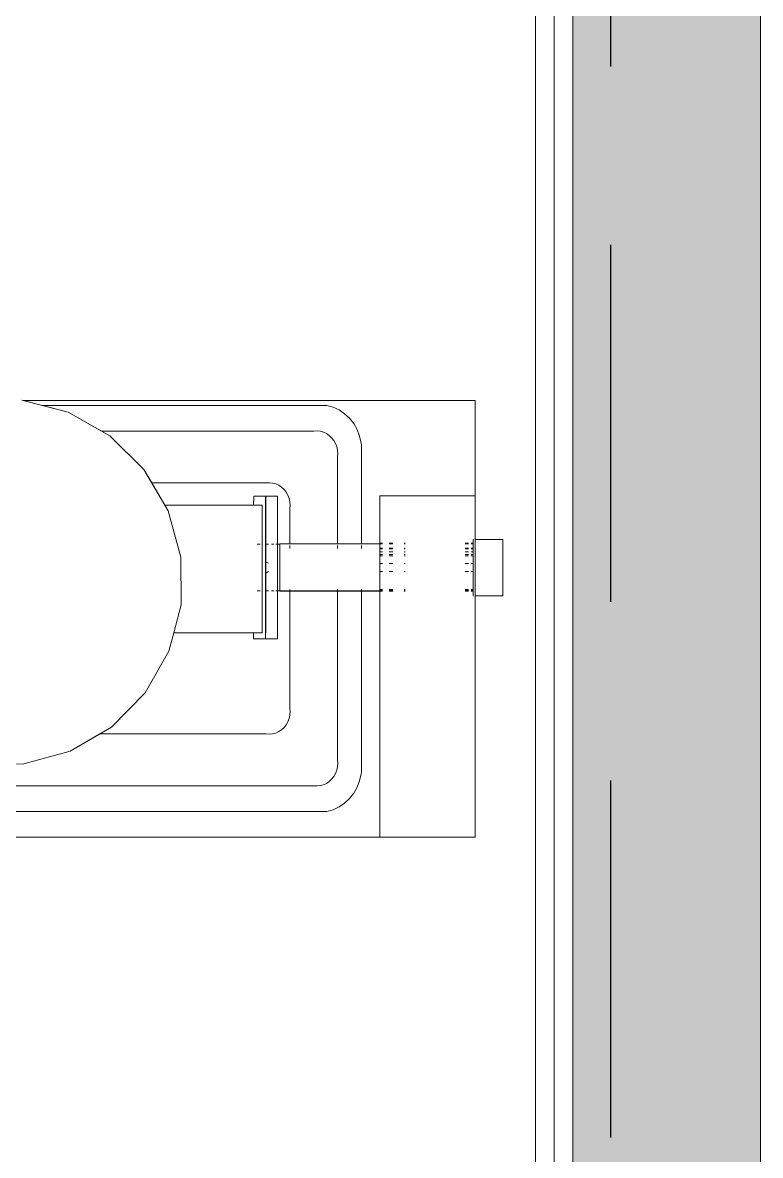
# Model space of a CAD drawing. Header units: millimetres. Extents: x 567392 to 582402, y 4512800 to 4518063.
# Drawn here: x 575585.3 to 575624.7, y 4513585.2 to 4513645.6 of the extents above; entities that cross this region are included whole.
import ezdxf

# ---------------------------------------------------------------- set-up
doc = ezdxf.new("R2010")
doc.units = ezdxf.units.MM
doc.linetypes.add('DASHED2', pattern=[9.525, 6.35, -3.175])
doc.layers.add('a_8', color=8, linetype='Continuous', lineweight=0)
doc.layers.add('a_p1_d', color=1, linetype='DASHED2')

# ---------------------------------------------------------------- blocks, each defined once
blk = doc.blocks.new('A$C4A613EE6')
h = blk.add_hatch(color=256)
h.dxf.hatch_style = 1
h.paths.add_polyline_path([(12300, -100), (0, -100), (0, 0), (12300, 0)])
for p, q in [((12300, 0), (2200, 0)), ((8489.66, -100), (10126.66, -100)), ((8489.66, -110), (10126.66, -110)), ((8489.66, -119.92), (10126.66, -119.92)), ((8984.69, -152.14), (8984.69, -137.31)), ((8984.69, -137.31), (9014.66, -137.31)), ((9014.66, -152.14), (9014.66, -137.31)), ((8910.49, -152.14), (8910.49, -393.07)), ((8961.29, -152.14), (8910.49, -152.14)), ((8961.29, -152.14), (8984.69, -152.14)), ((8961.29, -202.94), (8961.29, -152.14)), ((8984.69, -152.14), (9014.66, -152.14)), ((8984.69, -153.19), (8984.69, -153.1)), ((8986.69, -153.19), (8984.69, -153.19)), ((8986.69, -153.19), (8986.69, -153.1)), ((8986.69, -153.19), (8987.05, -153.19)), ((8986.69, -154.31), (8986.69, -153.19)), ((8986.69, -157.45), (8986.69, -155.76)), ((8987.05, -153.19), (8987.05, -153.1)), ((8987.05, -154.31), (8987.05, -153.19)), ((8990.86, -153.19), (8987.05, -153.19)), ((8987.05, -153.19), (8987.84, -153.19)), ((8987.05, -157.45), (8987.05, -155.76)), ((8988.05, -153.19), (8987.84, -153.19)), ((8987.84, -153.19), (8989.36, -153.19)), ((8989.43, -153.19), (8988.05, -153.19)), ((8989.36, -153.19), (8988.39, -153.19)), ((8989.36, -153.1), (8989.36, -153.19)), ((8989.43, -153.19), (8989.36, -153.19)), ((8989.36, -153.19), (8989.36, -154.31)), ((8989.36, -155.76), (8989.36, -157.45)), ((8989.43, -153.19), (8989.43, -153.1)), ((8989.59, -153.19), (8989.43, -153.19)), ((8989.43, -154.31), (8989.43, -153.19)), ((8989.43, -157.45), (8989.43, -155.76)), ((8989.59, -153.19), (8989.59, -153.1)), ((8989.59, -154.31), (8989.59, -153.19)), ((8989.59, -157.45), (8989.59, -155.76)), ((8990.86, -153.19), (8990.86, -153.1)), ((8991.18, -153.19), (8990.86, -153.19)), ((8991.18, -153.1), (8991.18, -153.19)), ((8991.18, -153.19), (8991.18, -154.31)), ((8991.33, -153.19), (8991.18, -153.19)), ((8991.18, -153.19), (8991.72, -153.19)), ((8991.18, -155.76), (8991.18, -157.45)), ((8991.33, -153.1), (8991.33, -153.19)), ((8991.33, -153.19), (8992.67, -153.19)), ((8991.72, -153.19), (8992.67, -153.19)), ((8992.67, -153.19), (8992.67, -153.1)), ((8992.67, -154.31), (8992.67, -153.19)), ((8992.67, -153.19), (8993.35, -153.19)), ((8992.67, -157.45), (8992.67, -155.76)), ((8993.04, -153.19), (8993.04, -153.1)), ((8993.35, -153.1), (8993.35, -153.19)), ((8993.35, -153.19), (8993.35, -154.31)), ((8993.35, -153.19), (8997.44, -153.19)), ((8993.35, -153.19), (8994.56, -153.19)), ((8993.35, -155.76), (8993.35, -157.45)), ((8994.56, -153.19), (8997.44, -153.19)), ((8997.44, -153.1), (8997.44, -153.19)), ((8997.44, -153.19), (8997.44, -154.31)), ((9001.72, -153.19), (8997.44, -153.19)), ((8997.44, -155.76), (8997.44, -157.45)), ((9001.72, -153.19), (9001.72, -153.1)), ((9001.72, -154.31), (9001.72, -153.19)), ((9007.91, -153.19), (9001.72, -153.19)), ((9001.72, -153.19), (9004.28, -153.19)), ((9001.72, -157.45), (9001.72, -155.76)), ((9004.28, -153.19), (9007.18, -153.19)), ((9007.18, -153.19), (9009.58, -153.19)), ((9007.91, -153.19), (9007.91, -153.1)), ((9007.91, -153.19), (9011.44, -153.19)), ((9009.58, -153.19), (9011.3, -153.19)), ((9011.3, -153.19), (9012.23, -153.19)), ((9011.51, -153.19), (9011.3, -153.19)), ((9011.35, -153.1), (9011.35, -153.19)), ((9011.44, -153.19), (9011.44, -153.1)), ((9011.44, -154.31), (9011.44, -153.19)), ((9011.44, -153.19), (9011.66, -153.19)), ((9011.44, -157.45), (9011.44, -155.76)), ((9012.3, -153.19), (9011.51, -153.19)), ((9011.66, -153.19), (9011.66, -153.1)), ((9011.66, -153.19), (9011.77, -153.19)), ((9011.66, -153.19), (9011.77, -153.19)), ((9011.77, -153.1), (9011.77, -153.19)), ((9011.77, -153.19), (9011.77, -154.31)), ((9012.07, -153.19), (9011.77, -153.19)), ((9011.77, -155.76), (9011.77, -157.45)), ((9012.07, -153.1), (9012.07, -153.19)), ((9012.07, -153.1), (9012.07, -153.19)), ((9012.1, -154.31), (9012.07, -153.19)), ((9012.07, -153.19), (9012.1, -153.19)), ((9012.07, -153.19), (9012.07, -154.31)), ((9012.07, -155.76), (9012.07, -157.45)), ((9012.08, -153.1), (9012.08, -153.19)), ((9012.1, -153.19), (9012.09, -153.1)), ((9012.1, -153.19), (9012.1, -154.31)), ((9012.3, -153.19), (9012.1, -153.19)), ((9012.1, -155.76), (9012.1, -157.45)), ((9012.23, -153.19), (9012.3, -153.19)), ((9012.3, -153.19), (9012.3, -153.1)), ((9012.3, -154.31), (9012.3, -153.19)), ((9012.3, -153.19), (9014.66, -153.19)), ((9012.3, -157.45), (9012.3, -155.76)), ((9143.44, -152.14), (9014.66, -152.14)), ((9014.66, -153.19), (9014.66, -153.1)), ((9143.44, -202.94), (9143.44, -152.14)), ((8986.69, -189.95), (8986.69, -189.48)), ((8987.05, -189.95), (8987.05, -189.48)), ((8989.36, -189.48), (8989.36, -189.95)), ((8989.43, -189.95), (8989.43, -189.48)), ((8989.59, -189.95), (8989.59, -189.48)), ((8991.18, -189.48), (8991.18, -189.95)), ((8992.67, -189.95), (8992.67, -189.48)), ((8993.35, -189.48), (8993.35, -189.95)), ((8997.44, -189.48), (8997.44, -189.95)), ((9001.72, -189.95), (9001.72, -189.48)), ((9011.44, -189.95), (9011.44, -189.48)), ((9011.78, -189.48), (9011.78, -189.95)), ((9012.07, -189.95), (9012.07, -189.48)), ((9012.07, -189.48), (9012.07, -189.95)), ((9012.1, -189.48), (9012.1, -189.95)), ((9012.3, -189.95), (9012.3, -189.48)), ((8986.69, -198.07), (8986.69, -196.1)), ((8987.05, -198.07), (8987.05, -196.1)), ((8989.36, -196.1), (8989.36, -198.07)), ((8989.43, -198.07), (8989.43, -196.1)), ((8989.59, -198.07), (8989.59, -196.1)), ((8991.18, -196.1), (8991.18, -198.07)), ((8992.67, -198.07), (8992.67, -196.1)), ((8993.35, -196.1), (8993.35, -198.07)), ((8997.44, -196.1), (8997.44, -198.07)), ((9001.72, -198.07), (9001.72, -196.1)), ((9011.44, -198.07), (9011.44, -196.1)), ((9011.78, -196.1), (9011.78, -198.07)), ((9012.06, -196.1), (9012.06, -198.07)), ((9012.07, -198.07), (9012.07, -196.1)), ((9012.1, -196.1), (9012.1, -198.07)), ((9012.3, -198.07), (9012.3, -196.1)), ((8961.29, -202.94), (8986.69, -202.94)), ((8986.69, -202.94), (8986.69, -201.51)), ((8986.69, -202.94), (8987.05, -202.94)), ((8987.05, -202.94), (8987.05, -201.51)), ((8987.05, -212.83), (8987.05, -202.94)), ((8991.18, -202.94), (8987.05, -202.94)), ((8989.36, -201.51), (8989.36, -202.94)), ((8989.43, -202.94), (8989.43, -201.51)), ((8989.59, -202.94), (8989.59, -201.51)), ((8991.18, -201.51), (8991.18, -202.94)), ((8991.18, -202.94), (8992.67, -202.94)), ((8992.67, -202.94), (8992.67, -201.51)), ((8992.67, -202.94), (8993.35, -202.94)), ((8993.35, -201.51), (8993.35, -202.94)), ((8997.44, -202.94), (8993.35, -202.94)), ((8997.44, -201.51), (8997.44, -202.94)), ((9001.72, -202.94), (8997.44, -202.94)), ((9001.72, -202.94), (9001.72, -201.51)), ((9011.44, -202.94), (9001.72, -202.94)), ((9011.44, -202.94), (9011.44, -201.51)), ((9011.44, -202.94), (9011.78, -202.94)), ((9011.78, -201.51), (9011.78, -202.94)), ((9012.07, -202.94), (9011.78, -202.94)), ((9012.06, -201.51), (9012.06, -202.94)), ((9012.07, -202.94), (9012.07, -201.51)), ((9012.07, -202.94), (9012.1, -201.51)), ((9012.07, -202.94), (9012.1, -202.94)), ((9012.1, -201.51), (9012.1, -202.94)), ((9012.1, -202.94), (9012.1, -212.83)), ((9012.3, -202.94), (9012.1, -202.94)), ((9012.3, -202.94), (9012.3, -201.51)), ((9012.3, -212.83), (9012.3, -202.94)), ((9143.44, -202.94), (9012.3, -202.94)), ((9143.44, -202.94), (9143.44, -647.06)), ((8922.85, -216.92), (8919.99, -219.18)), ((8926.06, -215.1), (8922.85, -216.92)), ((8929.53, -213.76), (8926.06, -215.1)), ((8933.18, -212.92), (8929.53, -213.76)), ((8934.24, -212.83), (8933.18, -212.92)), ((8987.05, -212.83), (8934.24, -212.83)), ((8987.05, -225.53), (8987.05, -212.83)), ((8989.43, -212.83), (8987.84, -212.83)), ((9012.1, -212.83), (9011.3, -212.83)), ((9012.3, -212.83), (9012.1, -212.83)), ((9012.1, -212.83), (9012.1, -225.53)), ((9108.72, -212.83), (9012.3, -212.83)), ((9012.3, -225.53), (9012.3, -212.83)), ((9108.72, -212.83), (9109.78, -212.92)), ((9109.78, -212.92), (9113.43, -213.76)), ((9113.43, -213.76), (9116.9, -215.1)), ((9116.9, -215.1), (9120.11, -216.92)), ((9120.11, -216.92), (9122.97, -219.18)), ((8917.54, -221.81), (8915.56, -224.76)), ((8919.99, -219.18), (8917.54, -221.81)), ((9122.97, -219.18), (9125.42, -221.81)), ((9125.42, -221.81), (9127.4, -224.76)), ((8914.1, -227.95), (8913.18, -231.32)), ((8915.56, -224.76), (8914.1, -227.95)), ((8930.34, -228.7), (8929.12, -230.02)), ((8930.34, -228.7), (8929.12, -230.02)), ((8931.77, -227.58), (8930.34, -228.7)), ((8931.77, -227.58), (8930.34, -228.7)), ((8933.38, -226.67), (8931.77, -227.58)), ((8933.38, -226.67), (8931.77, -227.58)), ((8935.11, -225.99), (8933.38, -226.67)), ((8935.11, -225.99), (8933.38, -226.67)), ((8936.94, -225.57), (8935.11, -225.99)), ((8936.94, -225.57), (8935.11, -225.99)), ((8938.82, -225.42), (8936.94, -225.57)), ((8938.82, -225.42), (8936.94, -225.57)), ((8940.7, -225.53), (8938.82, -225.42)), ((8940.7, -225.53), (8938.82, -225.42)), ((8940.7, -225.53), (8987.05, -225.53)), ((8987.05, -225.53), (8940.7, -225.53)), ((8987.05, -250.93), (8987.05, -225.53)), ((8987.84, -225.53), (8989.43, -225.53)), ((8989.43, -225.53), (8987.84, -225.53)), ((9011.3, -225.53), (9012.1, -225.53)), ((9102.26, -225.53), (9011.3, -225.53)), ((9012.1, -225.53), (9012.3, -225.53)), ((9012.1, -225.53), (9012.1, -250.93)), ((9012.3, -225.53), (9102.26, -225.53)), ((9012.3, -250.93), (9012.3, -225.53)), ((9102.26, -225.53), (9104.14, -225.42)), ((9104.14, -225.42), (9102.26, -225.53)), ((9104.14, -225.42), (9106.02, -225.57)), ((9106.02, -225.57), (9104.14, -225.42)), ((9106.02, -225.57), (9107.85, -225.99)), ((9107.85, -225.99), (9106.02, -225.57)), ((9107.85, -225.99), (9109.58, -226.67)), ((9109.58, -226.67), (9107.85, -225.99)), ((9109.58, -226.67), (9111.19, -227.58)), ((9111.19, -227.58), (9109.58, -226.67)), ((9111.19, -227.58), (9112.62, -228.7)), ((9112.62, -228.7), (9111.19, -227.58)), ((9112.62, -228.7), (9113.84, -230.02)), ((9113.84, -230.02), (9112.62, -228.7)), ((9127.4, -224.76), (9128.86, -227.95)), ((9128.86, -227.95), (9129.78, -231.32)), ((8913.18, -231.32), (8913.09, -232.29)), ((8913.09, -232.29), (8913.09, -383.14)), ((8926.94, -234.77), (8926.77, -236.5)), ((8926.94, -234.77), (8926.77, -236.5)), ((8927.4, -233.09), (8926.94, -234.77)), ((8927.4, -233.09), (8926.94, -234.77)), ((8928.13, -231.49), (8927.4, -233.09)), ((8928.13, -231.49), (8927.4, -233.09)), ((8929.12, -230.02), (8928.13, -231.49)), ((8929.12, -230.02), (8928.13, -231.49)), ((9113.84, -230.02), (9114.83, -231.49)), ((9114.83, -231.49), (9113.84, -230.02)), ((9114.83, -231.49), (9115.56, -233.09)), ((9115.56, -233.09), (9114.83, -231.49)), ((9115.56, -233.09), (9116.02, -234.77)), ((9116.02, -234.77), (9115.56, -233.09)), ((9116.02, -234.77), (9116.19, -236.5)), ((9116.19, -236.5), (9116.02, -234.77)), ((9129.78, -231.32), (9129.87, -232.29)), ((9129.87, -565.21), (9129.87, -232.29)), ((8926.77, -236.5), (8926.89, -238.23)), ((8926.77, -236.5), (8926.89, -238.23)), ((8926.89, -238.23), (8926.89, -351.4)), ((8926.89, -238.23), (8926.89, -351.4)), ((9116.19, -236.5), (9116.07, -238.23)), ((9116.07, -238.23), (9116.19, -236.5)), ((9116.07, -559.27), (9116.07, -238.23)), ((9116.07, -559.27), (9116.07, -238.23)), ((8957.95, -254.1), (8959.38, -252.98)), ((8957.95, -254.1), (8959.38, -252.98)), ((8959.38, -252.98), (8960.98, -252.07)), ((8959.38, -252.98), (8960.98, -252.07)), ((8960.98, -252.07), (8962.72, -251.39)), ((8960.98, -252.07), (8962.72, -251.39)), ((8962.72, -251.39), (8964.55, -250.97)), ((8962.72, -251.39), (8964.55, -250.97)), ((8964.55, -250.97), (8966.42, -250.82)), ((8964.55, -250.97), (8966.42, -250.82)), ((8966.42, -250.82), (8968.3, -250.93)), ((8966.42, -250.82), (8968.3, -250.93)), ((8968.3, -250.93), (8987.05, -250.93)), ((8968.3, -250.93), (8987.05, -250.93)), ((8987.05, -256.37), (8987.05, -250.93)), ((8987.84, -250.93), (8989.43, -250.93)), ((8987.84, -250.93), (8989.43, -250.93)), ((9011.3, -250.93), (9012.1, -250.93)), ((9011.3, -250.93), (9074.66, -250.93)), ((9012.1, -250.93), (9012.1, -256.37)), ((9012.1, -250.93), (9012.3, -250.93)), ((9012.3, -256.37), (9012.3, -250.93)), ((9012.3, -250.93), (9074.66, -250.93)), ((9074.66, -250.93), (9076.54, -250.82)), ((9074.66, -250.93), (9076.54, -250.82)), ((9076.54, -250.82), (9078.41, -250.97)), ((9076.54, -250.82), (9078.41, -250.97)), ((9078.41, -250.97), (9080.24, -251.39)), ((9078.41, -250.97), (9080.24, -251.39)), ((9080.24, -251.39), (9081.98, -252.07)), ((9080.24, -251.39), (9081.98, -252.07)), ((9081.98, -252.07), (9083.58, -252.98)), ((9081.98, -252.07), (9083.58, -252.98)), ((9083.58, -252.98), (9085.01, -254.1)), ((9083.58, -252.98), (9085.01, -254.1)), ((8954.55, -260.17), (8955, -258.49)), ((8954.55, -260.17), (8955, -258.49)), ((8955, -258.49), (8955.73, -256.89)), ((8955, -258.49), (8955.73, -256.89)), ((8955.73, -256.89), (8956.73, -255.42)), ((8955.73, -256.89), (8956.73, -255.42)), ((8956.73, -255.42), (8957.95, -254.1)), ((8956.73, -255.42), (8957.95, -254.1)), ((8987.25, -257.63), (8961.51, -257.63)), ((8961.51, -257.63), (8961.51, -270.3)), ((8987.25, -256.37), (8987.05, -256.37)), ((8987.25, -256.37), (8987.25, -257.63)), ((8987.25, -256.37), (9012.1, -256.37)), ((8987.25, -257.63), (8987.25, -258.48)), ((9012.1, -257.63), (8987.25, -257.63)), ((8987.25, -259.49), (8987.25, -260.81)), ((9012.1, -256.37), (9012.1, -257.63)), ((9012.3, -256.37), (9012.1, -256.37)), ((9012.1, -257.63), (9012.1, -258.48)), ((9037.71, -257.63), (9012.1, -257.63)), ((9012.1, -259.49), (9012.1, -260.81)), ((9037.71, -257.63), (9037.71, -270.33)), ((9085.01, -254.1), (9086.23, -255.42)), ((9085.01, -254.1), (9086.23, -255.42)), ((9086.23, -255.42), (9087.22, -256.89)), ((9086.23, -255.42), (9087.22, -256.89)), ((9087.22, -256.89), (9087.96, -258.49)), ((9087.22, -256.89), (9087.96, -258.49)), ((9087.96, -258.49), (9088.41, -260.17)), ((9087.96, -258.49), (9088.41, -260.17)), ((8954.38, -261.9), (8954.55, -260.17)), ((8954.38, -261.9), (8954.55, -260.17)), ((8954.5, -263.63), (8954.38, -261.9)), ((8954.5, -263.63), (8954.38, -261.9)), ((8954.5, -324.68), (8954.5, -263.63)), ((8954.5, -324.68), (8954.5, -263.63)), ((8966.28, -263.79), (8961.51, -263.79)), ((8966.28, -263.98), (8961.51, -263.98)), ((8966.28, -263.98), (8966.28, -263.79)), ((8987.25, -263.79), (8966.28, -263.79)), ((8966.28, -263.98), (8966.28, -263.79)), ((9037.71, -263.98), (8966.28, -263.98)), ((9034.54, -265.72), (8966.28, -265.72)), ((8966.28, -270.33), (8966.28, -265.72)), ((8987.25, -262.34), (8987.25, -263.79)), ((8987.25, -263.79), (8987.25, -263.98)), ((8987.25, -263.79), (8988.06, -263.79)), ((8988.29, -263.84), (8988.06, -263.79)), ((8996.71, -263.79), (8988.06, -263.79)), ((8989.42, -263.96), (8988.29, -263.84)), ((8989.48, -263.98), (8989.42, -263.96)), ((8996.71, -263.79), (8997.35, -262.34)), ((9002.58, -263.79), (8996.71, -263.79)), ((9001.77, -262.34), (9002.58, -263.79)), ((9011.07, -263.79), (9002.58, -263.79)), ((9009.99, -263.96), (9009.94, -263.98)), ((9011.35, -263.8), (9009.99, -263.96)), ((9011.07, -263.79), (9011.35, -263.8)), ((9011.35, -263.8), (9012, -263.79)), ((9012, -263.79), (9012.1, -263.79)), ((9012.1, -262.34), (9012.1, -263.79)), ((9012.1, -263.79), (9012.1, -263.98)), ((9034.54, -263.79), (9012.1, -263.79)), ((9034.54, -263.79), (9034.54, -263.98)), ((9034.54, -265.72), (9034.54, -270.33)), ((9088.41, -260.17), (9088.58, -261.9)), ((9088.41, -260.17), (9088.58, -261.9)), ((9088.58, -261.9), (9088.46, -263.63)), ((9088.58, -261.9), (9088.46, -263.63)), ((9088.46, -263.63), (9088.46, -352.45)), ((9088.46, -263.63), (9088.46, -352.45)), ((8966.28, -270.33), (8961.51, -270.3)), ((8966.28, -317.78), (8966.28, -270.33)), ((8987.25, -266.78), (8987.25, -268.39)), ((9012.1, -266.78), (9012.1, -268.39)), ((9034.54, -270.33), (9037.71, -270.33)), ((9034.54, -312.94), (9034.54, -270.33)), ((8969.39, -315.96), (8994.04, -309.19)), ((8994.04, -309.19), (9019.61, -309.03)), ((9019.61, -309.03), (9034.54, -312.94)), ((9034.54, -312.94), (9044.34, -315.5)), ((9034.54, -312.94), (9044.34, -315.5)), ((8947.32, -328.88), (8966.28, -317.78)), ((8966.28, -317.78), (8954.5, -324.68)), ((8969.39, -315.96), (8966.28, -317.78)), ((9044.34, -315.5), (9066.56, -328.15)), ((9044.34, -315.5), (9066.56, -328.15)), ((8954.5, -324.68), (8947.32, -328.88)), ((8929.36, -347.07), (8947.32, -328.88)), ((8929.36, -347.07), (8947.32, -328.88)), ((9084.75, -346.11), (9066.56, -328.15)), ((9066.56, -328.15), (9084.75, -346.11)), ((8916.71, -369.29), (8929.36, -347.07)), ((8926.89, -351.4), (8929.36, -347.07)), ((9084.75, -346.11), (9088.46, -352.45)), ((9084.75, -346.11), (9097.67, -368.17)), ((8916.71, -369.29), (8926.89, -351.4)), ((9088.46, -352.45), (9097.67, -368.17)), ((9097.67, -368.17), (9104.44, -392.83)), ((9097.67, -368.17), (9104.44, -392.83)), ((8910.24, -394.02), (8916.71, -369.29)), ((8913.09, -383.14), (8916.71, -369.29)), ((8910.49, -393.07), (8913.09, -383.14)), ((9104.44, -392.83), (9104.6, -418.39)), ((9104.44, -392.83), (9104.6, -418.39)), ((8910.24, -394.02), (8910.49, -393.07))]:
    blk.add_line(p, q)
blk.add_lwpolyline([(12300, -100), (0, -100), (0, 0), (12300, 0)], close=True)

msp = doc.modelspace()

# ---------------------------------------------------------------- linework, layer by layer
at = {"layer": 'a_p1_d', "ltscale": 3}
msp.add_lwpolyline([(575616.65, 4515062.52), (575616.65, 4513366.52)], dxfattribs=at)

# ---------------------------------------------------------------- block references
at = {"layer": 'a_8', "xscale": 0.09999999999999998, "yscale": 0.09999999999999998, "zscale": 0.09999999999999998, "rotation": 270}
msp.add_blockref('A$C4A613EE6', (575624.65, 4514516.52), dxfattribs=at)

doc.saveas('drawing.dxf')
